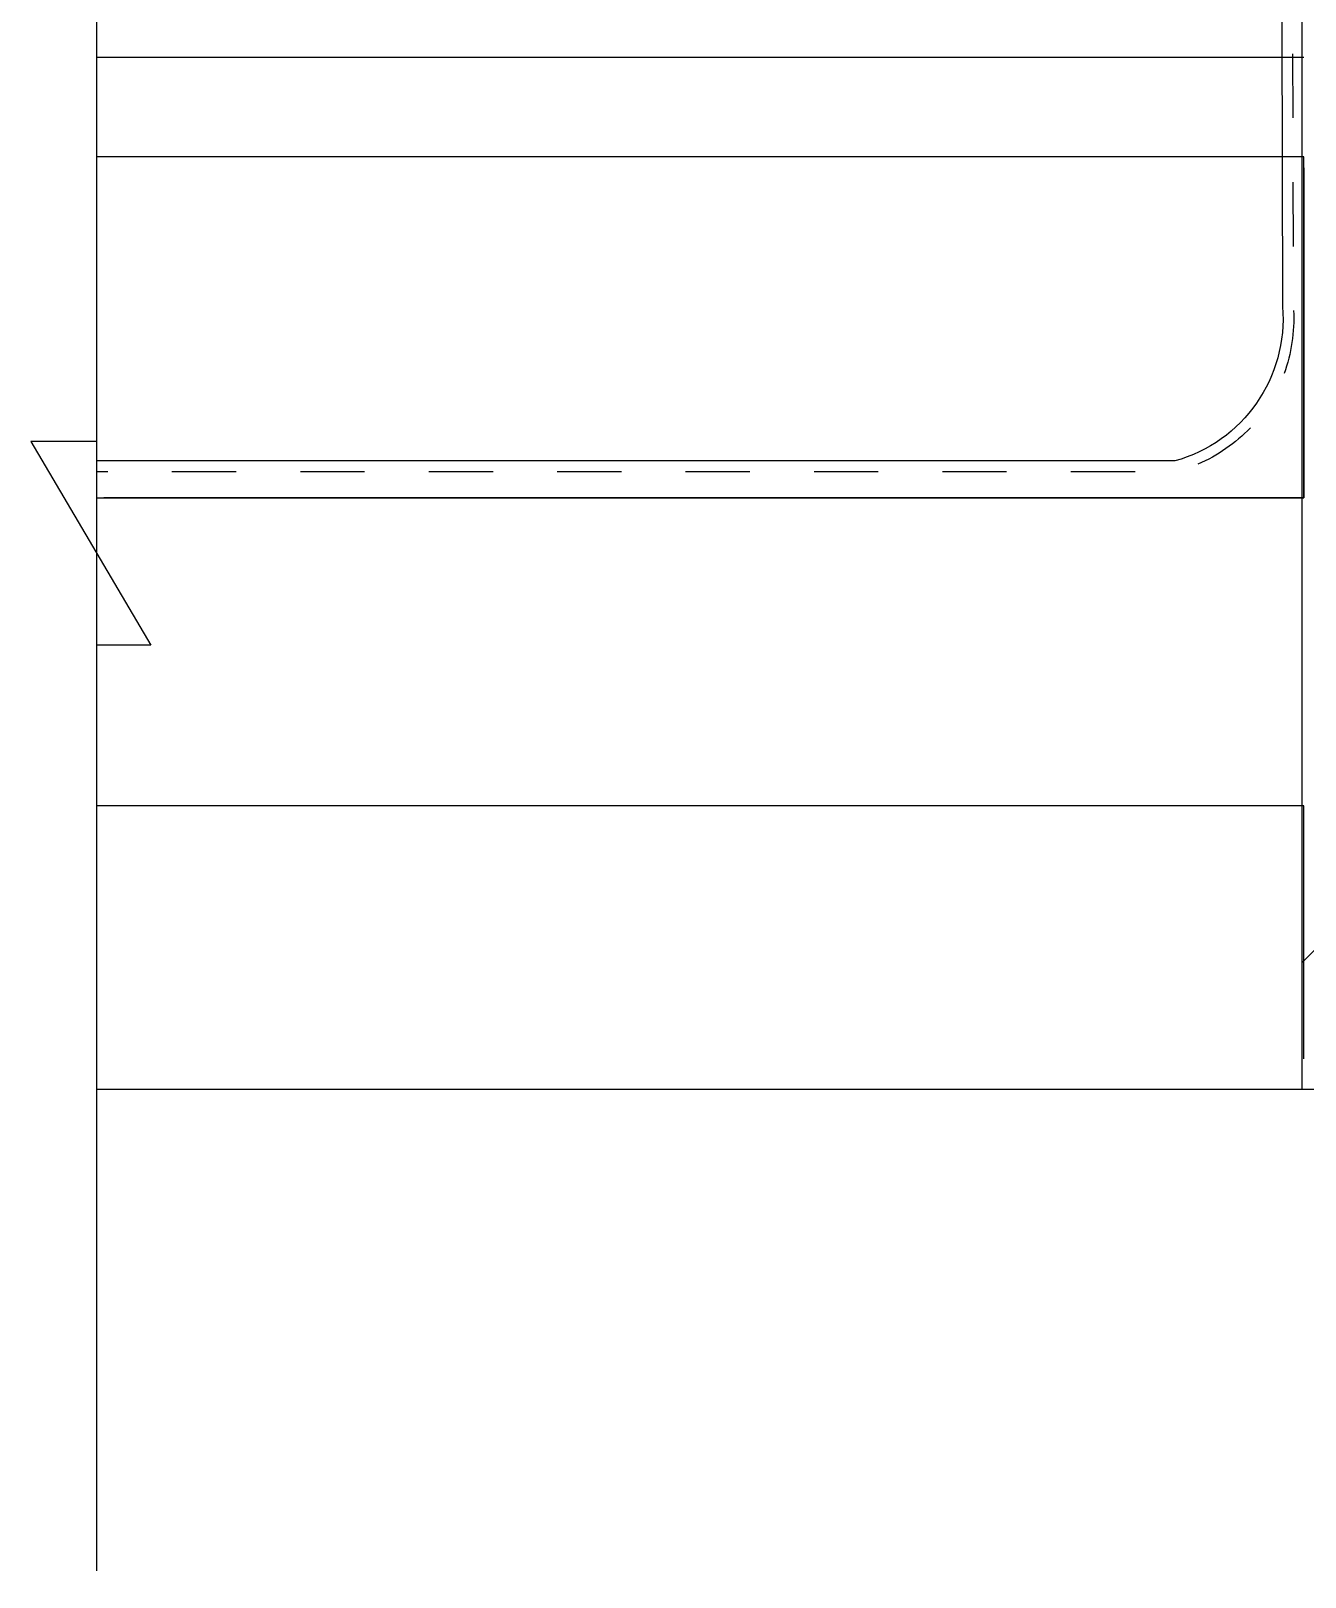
# Model space of a CAD drawing. Header units: metres. Extents: x 169789 to 254571, y -54633 to 5590.
# Drawn here: x 232566 to 233757, y -17369 to -15924 of the extents above; entities that cross this region are included whole.
import ezdxf

# ---------------------------------------------------------------- set-up
doc = ezdxf.new("R2010")
doc.units = ezdxf.units.M
for name, color, linetype in [('DIM', 3, 'Continuous'), ('SURFACE', 6, 'Continuous'), ('WALL', 40, 'Continuous')]:
    doc.layers.add(name, color=color, linetype=linetype)

msp = doc.modelspace()

# ---------------------------------------------------------------- hatches: boundary and pattern name
h = msp.add_hatch()
h.set_pattern_fill('AN33C', scale=600)
h.set_pattern_definition([(45, (0, 0), (-1347.038, 1347.038), [])])
h.paths.add_polyline_path([(234415.81, -15577.88), (234415.81, -14862.02), (233754.14, -14865.67), (233754.14, -16041.89), (233756.16, -16041.89), (233756.16, -16360.57), (233754.14, -16360.57), (233754.14, -16894.23), (233754.14, -16913.22), (234415.88, -16913.22), (234415.88, -15577.88)])
h.paths.add_polyline_path([(244264.18, -14865.67), (243602.78, -14862.02), (243602.45, -15576.43), (243602.45, -16913.22), (244264.18, -16913.22)])

# ---------------------------------------------------------------- linework, layer by layer
for p, q in [((233756.16, -16052.17), (233756.16, -16360.57)), ((233756.16, -16360.57), (232634.65, -16360.57))]:
    msp.add_line(p, q)
at = {"layer": 'DIM'}
msp.add_lwpolyline([(232628.13, -16913.22), (235897.03, -16913.22), (235897.03, -15940.54), (236322.66, -15940.54), (236322.66, -17368.95)], dxfattribs=at)
at = {"layer": 'SURFACE'}
for points in [[(233733.07, -14865.72), (233736.16, -16181.86, -0.36), (233635.46, -16326.21), (232628.13, -16326.21)], [(233746.45, -16185.69, -0.1), (233737.54, -16244.61, -0.1)], [(233706.06, -16295.2, -0.1), (233657.13, -16329.21, -0.1)]]:
    msp.add_lwpolyline(points, format="xyb", dxfattribs=at)
for points in [[(233745.6, -15945.7), (233745.75, -16005.7)], [(233745.89, -16065.7), (233746.03, -16125.7)], [(232638.32, -16336.21), (232628.13, -16336.21)], [(232758.32, -16336.21), (232698.32, -16336.21)], [(232878.32, -16336.21), (232818.32, -16336.21)], [(232998.32, -16336.21), (232938.32, -16336.21)], [(233118.32, -16336.21), (233058.32, -16336.21)], [(233238.32, -16336.21), (233178.32, -16336.21)], [(233358.32, -16336.21), (233298.32, -16336.21)], [(233478.32, -16336.21), (233418.32, -16336.21)], [(233598.32, -16336.21), (233538.32, -16336.21)]]:
    msp.add_lwpolyline(points, dxfattribs=at)
at = {"layer": 'WALL'}
for p, q in [((233754.06, -15577.88), (233754.14, -16913.22)), ((232628.13, -17363.23), (232628.13, -15748.15)), ((233756.16, -15949.37), (232628.13, -15949.37)), ((233756.16, -16041.89), (232628.13, -16041.89)), ((233756.16, -16360.57), (233756.16, -16041.89)), ((232566.49, -16308.05), (232678.57, -16498.41)), ((232628.13, -16308.05), (232566.49, -16308.05)), ((232628.13, -16360.57), (233756.16, -16360.57)), ((232678.57, -16498.41), (232628.13, -16498.41)), ((233756.16, -16648.41), (232628.13, -16648.41)), ((233756.16, -16884.84), (233756.16, -16648.41))]:
    msp.add_line(p, q, dxfattribs=at)
msp.add_lwpolyline([(233754.14, -14865.7), (233754.14, -16894.23)], dxfattribs=at)

doc.saveas('drawing.dxf')
